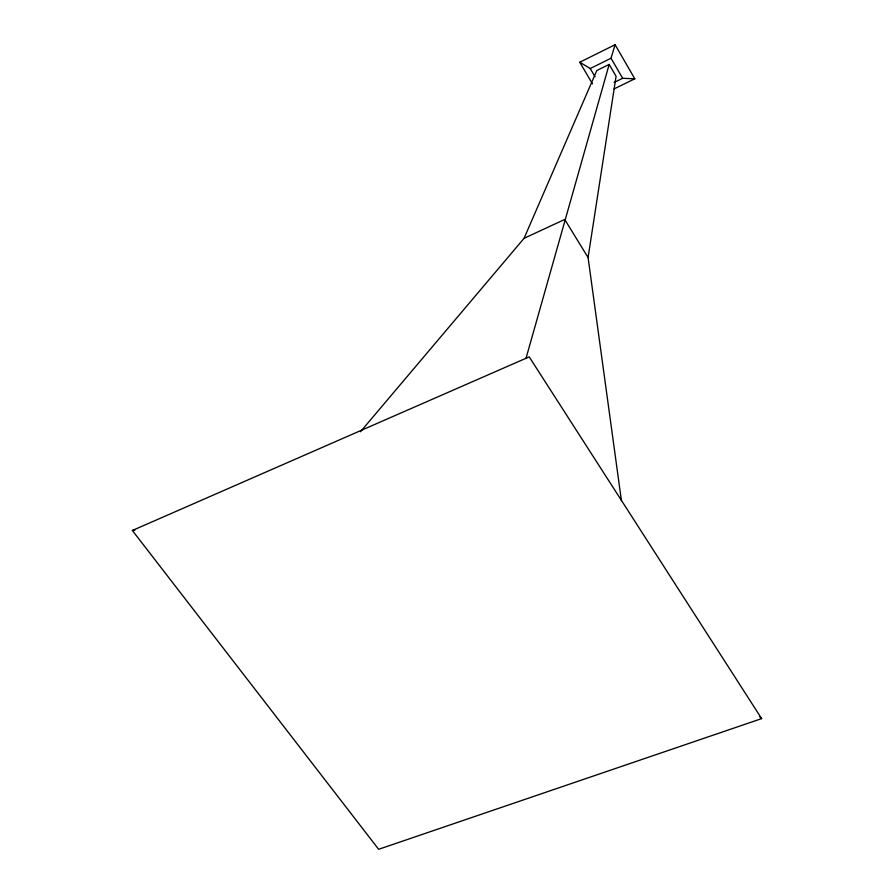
<?xml version="1.0" encoding="UTF-8"?>
<svg xmlns="http://www.w3.org/2000/svg" width="894" height="894" viewBox="0 0 894 894"><rect width="100%" height="100%" fill="white"/><g stroke="black" fill="none" stroke-linecap="round" stroke-linejoin="round"><path stroke-width="1.34" d="M621.431 500.696L588.073 257.539L616.078 76.314L609.172 64.424L596.812 70.514L524.063 238.318L360.494 431.735M525.94 358.572L609.172 64.424M615.094 44.7L634.796 78.806L622.671 78.292L611.038 58.244L615.094 44.7L579.759 62.245L592.499 83.924M579.759 62.245L590.219 68.525L611.038 58.244M614.111 82.471L622.671 78.292M614.144 88.864L634.796 78.806M524.063 238.318L564.717 219.455L588.073 257.539M132.368 530.488L529.203 356.874L761.632 718.62L378.654 849.3L132.368 530.488L135.095 529.907M759.676 716.642L761.632 718.62M590.219 68.525L595.024 76.728"/></g></svg>
